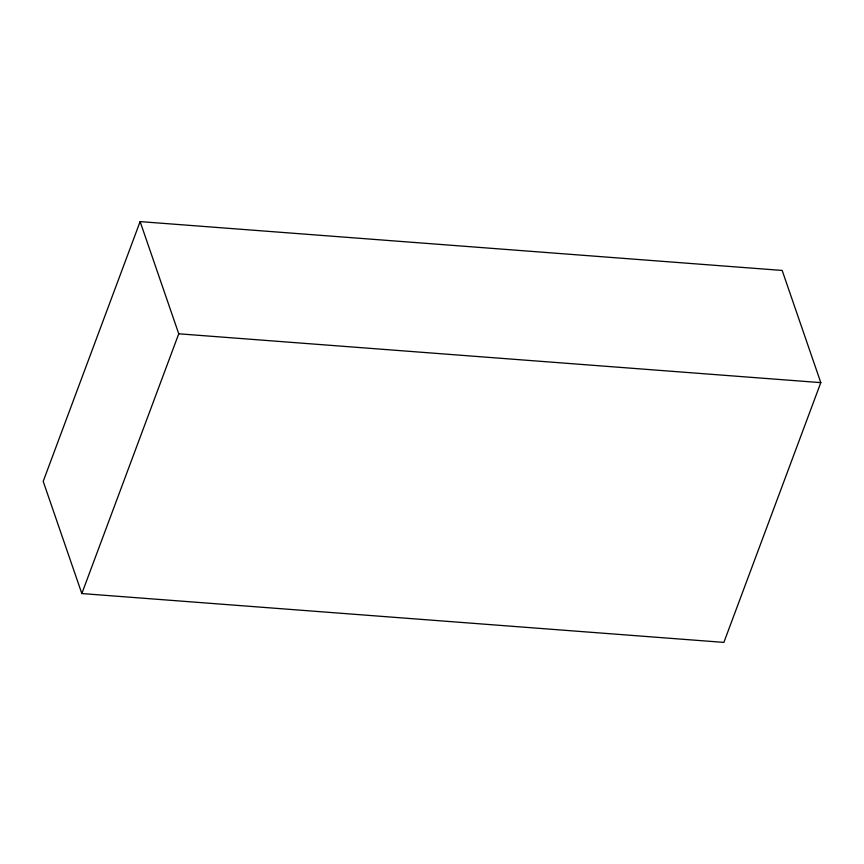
<?xml version="1.0" encoding="UTF-8"?>
<svg xmlns="http://www.w3.org/2000/svg" width="864" height="864" viewBox="0 0 864 864"><rect width="100%" height="100%" fill="white"/><g stroke="black" fill="none" stroke-linecap="round" stroke-linejoin="round"><path stroke-width="1.3" d="M140.119 221.605L43.2 481.367L81.832 593.557L723.881 642.395L820.8 382.633L782.168 270.443L140.119 221.605L178.751 333.796L81.832 593.557M178.751 333.796L820.8 382.633"/></g></svg>
